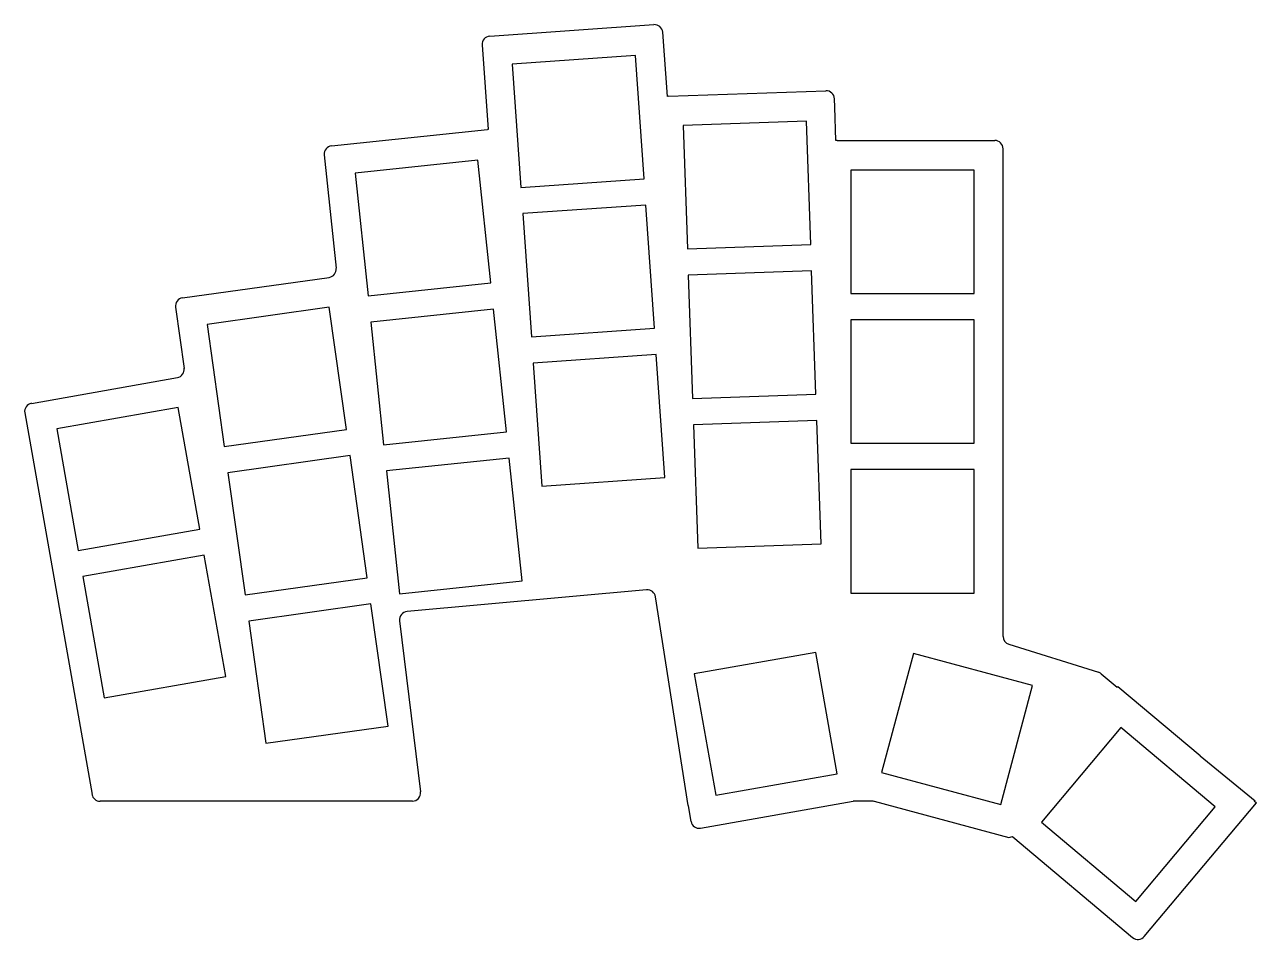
# Model space of a CAD drawing. Header units: millimetres. Extents: x -19 to 131, y -20 to 91.
import ezdxf

# ---------------------------------------------------------------- set-up
doc = ezdxf.new("R2010")
doc.units = ezdxf.units.MM

msp = doc.modelspace()

# ---------------------------------------------------------------- linework, layer by layer
for p, q in [((37.62, 89.66), (57.57, 91.06)), ((58.63, 90.13), (59.18, 82.32)), ((36.69, 88.59), (37.41, 78.33)), ((55.32, 87.29), (40.36, 86.24)), ((56.37, 72.33), (55.32, 87.29)), ((40.36, 86.24), (41.41, 71.28)), ((59.34, 82.35), (78.48, 83.02)), ((59.34, 82.35), (59.18, 82.32)), ((79.55, 81.05), (79.52, 82.05)), ((79.69, 76.96), (79.55, 81.05)), ((18.39, 76.34), (37.35, 78.33)), ((37.41, 78.33), (37.35, 78.33)), ((76.11, 79.33), (61.12, 78.81)), ((61.12, 78.81), (61.64, 63.82)), ((76.63, 64.34), (76.11, 79.33)), ((79.85, 76.98), (79.69, 76.96)), ((79.85, 76.98), (99.01, 76.98)), ((17.5, 75.24), (18.95, 61.45)), ((100.01, 16.72), (100.01, 75.98)), ((36.17, 74.59), (21.25, 73.02)), ((37.74, 59.67), (36.17, 74.59)), ((96.51, 73.38), (81.51, 73.38)), ((81.51, 73.38), (81.51, 58.38)), ((96.51, 58.38), (96.51, 73.38)), ((21.25, 73.02), (22.82, 58.1)), ((41.41, 71.28), (56.37, 72.33)), ((56.59, 69.13), (41.63, 68.09)), ((57.64, 54.17), (56.59, 69.13)), ((41.63, 68.09), (42.68, 53.12)), ((61.64, 63.82), (76.63, 64.34)), ((0.27, 57.85), (18.09, 60.35)), ((76.74, 61.14), (61.75, 60.62)), ((61.75, 60.62), (62.28, 45.63)), ((77.27, 46.15), (76.74, 61.14)), ((22.82, 58.1), (37.74, 59.67)), ((81.51, 58.38), (96.51, 58.38)), ((-0.58, 56.72), (0.47, 49.29)), ((18.1, 56.72), (3.25, 54.63)), ((20.19, 41.86), (18.1, 56.72)), ((38.07, 56.49), (23.15, 54.92)), ((39.64, 41.57), (38.07, 56.49)), ((3.25, 54.63), (5.34, 39.78)), ((23.15, 54.92), (24.72, 40)), ((42.68, 53.12), (57.64, 54.17)), ((96.51, 55.18), (81.51, 55.18)), ((81.51, 55.18), (81.51, 40.18)), ((96.51, 40.18), (96.51, 55.18)), ((57.86, 50.98), (42.9, 49.93)), ((58.91, 36.02), (57.86, 50.98)), ((42.9, 49.93), (43.95, 34.97)), ((-18.1, 45.04), (-0.35, 48.17)), ((62.28, 45.63), (77.27, 46.15)), ((-18.91, 43.88), (-10.73, -2.48)), ((-0.24, 44.54), (-15.01, 41.93)), ((2.37, 29.76), (-0.24, 44.54)), ((-15.01, 41.93), (-12.4, 27.16)), ((77.38, 42.95), (62.39, 42.43)), ((62.39, 42.43), (62.91, 27.44)), ((77.9, 27.96), (77.38, 42.95)), ((5.34, 39.78), (20.19, 41.86)), ((24.72, 40), (39.64, 41.57)), ((81.51, 40.18), (96.51, 40.18)), ((20.64, 38.69), (5.78, 36.61)), ((22.72, 23.84), (20.64, 38.69)), ((39.97, 38.39), (25.06, 36.82)), ((41.54, 23.47), (39.97, 38.39)), ((5.78, 36.61), (7.87, 21.75)), ((25.06, 36.82), (26.63, 21.9)), ((43.95, 34.97), (58.91, 36.02)), ((96.51, 36.98), (81.51, 36.98)), ((81.51, 36.98), (81.51, 21.98)), ((96.51, 21.98), (96.51, 36.98)), ((-12.4, 27.16), (2.37, 29.76)), ((62.91, 27.44), (77.9, 27.96)), ((2.92, 26.61), (-11.85, 24.01)), ((5.53, 11.84), (2.92, 26.61)), ((-11.85, 24.01), (-9.24, 9.24)), ((7.87, 21.75), (22.72, 23.84)), ((26.63, 21.9), (41.54, 23.47)), ((56.69, 22.37), (27.56, 19.73)), ((61.74, -3.83), (57.76, 21.52)), ((81.51, 21.98), (96.51, 21.98)), ((23.17, 20.67), (8.32, 18.58)), ((25.26, 5.82), (23.17, 20.67)), ((8.32, 18.58), (10.4, 3.73)), ((26.66, 18.61), (29.21, -2.18)), ((100.71, 15.76), (111.6, 12.37)), ((77.24, 14.78), (62.47, 12.18)), ((79.85, 0.01), (77.24, 14.78)), ((89.12, 14.65), (85.24, 0.17)), ((103.61, 10.77), (89.12, 14.65)), ((62.47, 12.18), (65.08, -2.59)), ((111.94, 12.18), (113.89, 10.57)), ((-9.24, 9.24), (5.53, 11.84)), ((99.73, -3.72), (103.61, 10.77)), ((113.89, 10.57), (113.95, 10.64)), ((113.95, 10.64), (123.99, 2.23)), ((10.4, 3.73), (25.26, 5.82)), ((114.32, 5.64), (104.68, -5.85)), ((125.81, -4.01), (114.32, 5.64)), ((123.99, 2.22), (130.65, -3.28)), ((65.08, -2.59), (79.85, 0.01)), ((85.24, 0.17), (99.73, -3.72)), ((28.22, -3.3), (-9.75, -3.31)), ((61.74, -3.85), (62.08, -5.76)), ((63.24, -6.57), (81.78, -3.3)), ((84.09, -3.29), (81.95, -3.29)), ((84.35, -3.32), (100.71, -7.71)), ((116.17, -15.5), (125.81, -4.01)), ((117.18, -19.74), (130.81, -3.5)), ((130.65, -3.28), (130.55, -3.28)), ((130.55, -3.28), (130.81, -3.5)), ((104.68, -5.85), (116.17, -15.5)), ((100.71, -7.71), (101.17, -7.61)), ((101.17, -7.61), (101.19, -7.63)), ((101.19, -7.63), (115.77, -19.86))]:
    msp.add_line(p, q)
for centre, start, end in [((57.64, 90.06), 4, 94), ((37.69, 88.66), 94, 184), ((78.52, 82.02), 2, 92), ((99.01, 75.98), 0, 90), ((18.49, 75.34), 96, 186), ((17.95, 61.34), 278, 6), ((0.41, 56.86), 98, 188), ((-0.53, 49.16), 280, 8), ((-17.92, 44.06), 100, 190), ((56.78, 21.37), 8.9155, 95.1642), ((27.65, 18.74), 95.1642, 187), ((101.01, 16.72), 180, 252.6836), ((111.3, 11.41), 50.4256, 72.6836), ((124.63, 2.99), 230, 230.4256), ((-9.75, -2.31), 190, 270.0122), ((28.22, -2.3), 270.0122, 7), ((62.73, -3.68), 188.9155, 190), ((81.96, -4.29), 90.0122, 100), ((84.09, -4.29), 75, 90.0122), ((63.07, -5.59), 190, 280), ((116.41, -19.1), 230, 320)]:
    msp.add_arc(centre, 1, start, end)

doc.saveas('drawing.dxf')
